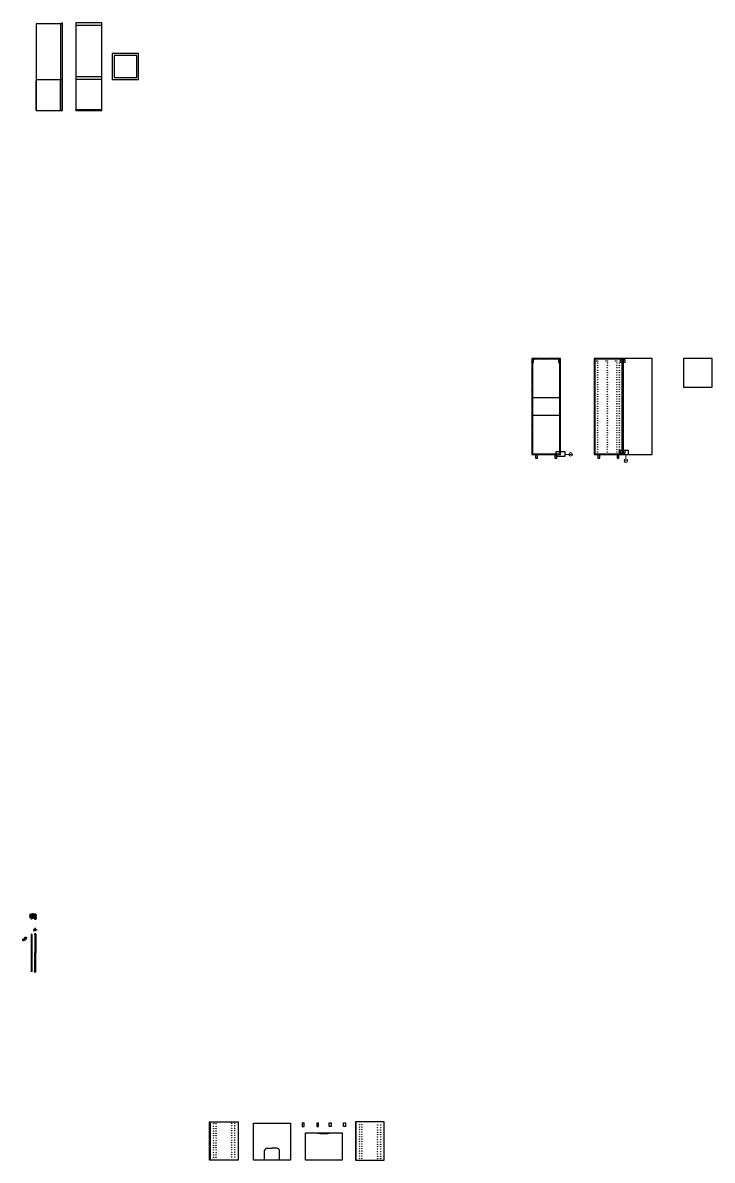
# Model space of a CAD drawing. Header units: millimetres. Extents: x -566 to 5878, y -1053 to 3177.
# Drawn here: x 1109 to 2546, y 808 to 3177 of the extents above; entities that cross this region are included whole.
import ezdxf
from ezdxf.enums import TextEntityAlignment as Align

# ---------------------------------------------------------------- set-up
doc = ezdxf.new("R2010")
doc.units = ezdxf.units.MM
doc.header["$MEASUREMENT"] = 0
doc.linetypes.add('DASHED2', pattern=[0.375, 0.25, -0.125])
doc.layers.add('A-ANNO-SYMB', color=3, linetype='Continuous', lineweight=18)
doc.layers.add('ABACO', color=5, linetype='Continuous')
doc.styles.get("Standard").update_dxf_attribs({"font": 'Arial.ttf'})

# ---------------------------------------------------------------- blocks, each defined once
blk = doc.blocks.new('buchi vite')
for p, q in [((3441.8, 4619.8), (3442.4, 4619.8)), ((3441.8, 4619.3), (3442.4, 4619.3))]:
    blk.add_line(p, q)
for points in [[(3441.8, 4619.3), (3441.7, 4619.3), (3441.7, 4619.8), (3441.8, 4619.8)], [(3442.4, 4619.8), (3442.5, 4619.8), (3442.5, 4619.3), (3442.4, 4619.3)]]:
    blk.add_open_spline(points, degree=3)
blk = doc.blocks.new('buchi viti2')
for points in [[(3434.7, 4603.5), (3434.7, 4604.4)], [(3435.4, 4604.4), (3435.4, 4603.5)]]:
    blk.add_lwpolyline(points)
for points in [[(3434.7, 4604.4), (3434.7, 4604.7), (3435.4, 4604.7), (3435.4, 4604.4)], [(3434.7, 4603.5), (3434.7, 4603.3), (3435.4, 4603.3), (3435.4, 4603.5)]]:
    blk.add_open_spline(points, degree=3)

msp = doc.modelspace()

# ---------------------------------------------------------------- hatches: boundary and pattern name
h = msp.add_hatch()
h.set_pattern_fill('ANSI31', color=256, scale=10)
h.paths.add_polyline_path([(2229.7, 2478.1), (2169.7, 2478.1), (2169.7, 2278.1), (2229.7, 2278.1)])
edge = h.paths.add_edge_path(flags=16)
edge.add_line((2228.2, 2476.6), (2171.2, 2476.6))
edge.add_line((2228.2, 2278.1), (2228.2, 2476.6))
edge.add_line((2171.2, 2279.6), (2228.2, 2279.6))
edge.add_line((2171.2, 2279.6), (2171.2, 2359.6))
edge.add_line((2171.2, 2476.6), (2171.2, 2279.6))

# ---------------------------------------------------------------- linework, layer by layer
for p, q in [((1191.9, 3175.2), (1136.7, 3175.2)), ((1187.9, 3175.2), (1187.9, 3055.4)), ((1191.9, 3175.2), (1191.9, 3177.2)), ((1273.9, 3171.6), (1219.9, 3171.6)), ((1136.7, 3058.9), (1191.9, 3058.9)), ((1187.9, 2994.5), (1187.9, 3058.9)), ((1273.9, 3064.9), (1219.9, 3064.9)), ((1273.9, 3059.1), (1219.9, 3059.1)), ((1273.9, 3059.1), (1273.9, 3064.9)), ((1273.9, 3059.6), (1273.9, 3060.7)), ((1273.9, 2994.7), (1273.9, 3059.1)), ((1136.7, 2994.5), (1136.7, 3055.4)), ((1187.9, 3055.4), (1187.9, 2994.5)), ((1219.9, 2994.5), (1219.9, 2996.3)), ((1219.9, 2996.3), (1273.9, 2996.3)), ((1273.9, 2994.7), (1273.9, 3001.1)), ((1135.9, 1279.7), (1133.7, 1279.7)), ((1133.7, 1279.7), (1133.7, 1277.9)), ((1135.9, 1279.7), (1135.9, 1239.7)), ((1108.9, 1268.7), (1108.9, 1268.8)), ((1112, 1268.8), (1108.9, 1268.8)), ((1108.9, 1268.8), (1108.9, 1268.7)), ((1108.9, 1268.7), (1110.5, 1268.7)), ((1108.9, 1265.8), (1108.9, 1268.6)), ((1110.5, 1265.6), (1109.1, 1265.6)), ((1112, 1268.7), (1110.5, 1268.7)), ((1110.5, 1265.6), (1111.8, 1265.6)), ((1112, 1268.7), (1112, 1268.8)), ((1112, 1268.7), (1112, 1268.8)), ((1112, 1265.8), (1112, 1268.6)), ((1113.2, 1272.9), (1113.3, 1272.9)), ((1113.2, 1270.2), (1113.2, 1272.9)), ((1113.2, 1272.9), (1113.3, 1272.9)), ((1113.2, 1270.2), (1113.3, 1270.2)), ((1113.3, 1270.2), (1113.2, 1270.2)), ((1113.2, 1268.6), (1113.2, 1265.6)), ((1113.2, 1268.6), (1113.3, 1268.6)), ((1113.2, 1265.8), (1113.3, 1265.8)), ((1113.2, 1265.6), (1113.3, 1265.6)), ((1113.3, 1272.9), (1113.3, 1270.2)), ((1113.3, 1268.6), (1113.3, 1265.6)), ((1113.5, 1272.9), (1116.5, 1272.9)), ((1113.5, 1270.2), (1116.5, 1270.2)), ((1113.5, 1268.8), (1116.5, 1268.8)), ((1113.5, 1268.7), (1113.5, 1268.8)), ((1116.5, 1268.7), (1113.5, 1268.7)), ((1116.5, 1272.9), (1116.5, 1271.6)), ((1116.5, 1270.2), (1116.5, 1271.6)), ((1116.5, 1268.8), (1116.5, 1268.7)), ((1128.8, 1201.5), (1128.8, 1277.9)), ((1134.1, 1277.2), (1133.7, 1277.9)), ((1134.6, 1279), (1135.1, 1279)), ((1134.6, 1278.5), (1135.1, 1278.5)), ((1134.1, 1250.2), (1134.6, 1250.2)), ((1134.1, 1250.2), (1134.1, 1239.7)), ((1134.1, 1229.2), (1134.1, 1239.7)), ((1135.9, 1199.7), (1135.9, 1239.7)), ((1134.1, 1229.2), (1134.6, 1229.2)), ((1134.1, 1202.2), (1133.7, 1201.5)), ((1133.7, 1199.7), (1133.7, 1201.5)), ((1135.9, 1199.7), (1133.7, 1199.7))]:
    msp.add_line(p, q)
at = {"linetype": 'Continuous'}
for p, q in [((2229.7, 2478.1), (2169.7, 2478.1)), ((2169.7, 2478.1), (2169.7, 2278.1)), ((2171.2, 2476.6), (2171.2, 2478.1)), ((2171.2, 2476.6), (2171.2, 2396.6)), ((2228.2, 2476.6), (2171.2, 2476.6)), ((2171.2, 2476.6), (2171.2, 2279.6)), ((2228.2, 2476.6), (2228.2, 2478.1)), ((2228.2, 2278.1), (2228.2, 2476.6)), ((2229.7, 2278.1), (2229.7, 2478.1)), ((2359.5, 2478.1), (2299.5, 2478.1)), ((2300, 2478.1), (2300, 2396.6)), ((2301, 2476.6), (2301, 2478.1)), ((2301, 2476.6), (2301, 2396.6)), ((2358, 2476.6), (2358, 2478.1)), ((2358, 2476.6), (2358, 2475.1)), ((2359.5, 2278.1), (2359.5, 2478.1)), ((2171.2, 2396.6), (2228.2, 2396.6)), ((2300, 2396.6), (2301, 2396.6)), ((2300, 2396.6), (2300, 2359.6)), ((2301, 2396.6), (2301, 2359.6)), ((2171.2, 2279.6), (2171.2, 2359.6)), ((2171.2, 2359.6), (2228.2, 2359.6)), ((2300, 2359.6), (2301, 2359.6)), ((2300, 2359.6), (2300, 2278.1)), ((2301, 2279.6), (2301, 2359.6)), ((2169.7, 2278.1), (2229.7, 2278.1)), ((2169.7, 2278.1), (2179.7, 2278.1)), ((2171.2, 2279.6), (2228.2, 2279.6)), ((2171.2, 2279.6), (2171.2, 2278.1)), ((2299.5, 2278.1), (2359.5, 2278.1)), ((2299.5, 2278.1), (2309.5, 2278.1)), ((2301, 2279.6), (2358, 2279.6)), ((2301, 2279.6), (2301, 2278.1)), ((2358, 2281), (2358, 2279.6))]:
    msp.add_line(p, q, dxfattribs=at)
at = {"lineweight": 100}
for p, q in [((1125.8, 1318.9), (1126.2, 1318.9)), ((1125.8, 1318.7), (1126.2, 1318.7)), ((1126.8, 1316.7), (1125.8, 1316.7)), ((1125.8, 1316.4), (1126.6, 1316.4)), ((1126.3, 1314.1), (1126.1, 1314.3)), ((1126.1, 1314.3), (1126.6, 1314.3)), ((1126.2, 1319.3), (1126.2, 1318.9)), ((1126.2, 1318.7), (1126.2, 1318.3)), ((1126.2, 1315), (1126.3, 1315)), ((1126.2, 1315), (1126.3, 1315)), ((1126.3, 1317), (1126.3, 1316.7)), ((1126.3, 1315.2), (1126.3, 1315)), ((1126.3, 1315), (1126.3, 1314.8)), ((1126.3, 1314.1), (1126.4, 1314.1)), ((1126.4, 1314), (1126.3, 1314)), ((1126.4, 1314), (1126.3, 1314)), ((1126.4, 1313.9), (1126.3, 1313.8)), ((1126.4, 1313.8), (1126.3, 1313.8)), ((1126.4, 1313.7), (1126.3, 1313.7)), ((1126.4, 1313.7), (1126.3, 1313.6)), ((1126.4, 1313.5), (1126.3, 1313.5)), ((1126.4, 1313.5), (1126.3, 1313.5)), ((1126.4, 1313.4), (1126.3, 1313.3)), ((1126.4, 1313.4), (1126.3, 1313.3)), ((1126.4, 1313.2), (1126.3, 1313.2)), ((1126.4, 1313.2), (1126.3, 1313.2)), ((1126.4, 1313.1), (1126.3, 1313)), ((1126.4, 1313), (1126.3, 1313)), ((1126.4, 1312.9), (1126.3, 1312.9)), ((1126.4, 1312.9), (1126.3, 1312.9)), ((1126.4, 1312.7), (1126.3, 1312.7)), ((1126.4, 1312.7), (1126.3, 1312.7)), ((1126.4, 1312.6), (1126.3, 1312.6)), ((1126.4, 1312.6), (1126.3, 1312.5)), ((1126.4, 1312.4), (1126.3, 1312.4)), ((1126.4, 1312.4), (1126.3, 1312.4)), ((1126.3, 1312.3), (1126.3, 1312.2)), ((1126.4, 1312.3), (1126.3, 1312.2)), ((1126.3, 1312.2), (1126.4, 1312.1)), ((1126.4, 1312.2), (1126.3, 1312.2)), ((1126.4, 1319.3), (1126.4, 1318.9)), ((1126.4, 1318.9), (1126.8, 1318.9)), ((1126.4, 1318.7), (1126.8, 1318.7)), ((1126.4, 1318.7), (1126.4, 1318.3)), ((1126.4, 1316.7), (1126.4, 1317)), ((1126.4, 1315.2), (1126.4, 1315)), ((1126.4, 1315), (1126.5, 1315)), ((1126.4, 1315), (1126.5, 1315)), ((1126.4, 1315), (1126.4, 1314.8)), ((1126.6, 1314.3), (1126.4, 1314.1)), ((1126.4, 1312.3), (1126.4, 1312.3)), ((1126.4, 1312.2), (1126.4, 1312.1)), ((1130.3, 1318.6), (1131, 1318.6)), ((1130.3, 1318.6), (1130.3, 1316.5)), ((1130.3, 1316.5), (1131, 1316.5)), ((1130.3, 1313.9), (1130.3, 1313.8)), ((1130.9, 1318.7), (1130.4, 1318.7)), ((1130.4, 1318.7), (1130.4, 1318.7)), ((1130.4, 1318.6), (1130.4, 1316.5)), ((1130.9, 1316.4), (1130.4, 1316.4)), ((1130.4, 1314.8), (1130.6, 1314.8)), ((1130.4, 1314.8), (1130.6, 1314.8)), ((1130.4, 1313.7), (1130.8, 1313.7)), ((1130.5, 1316.5), (1130.5, 1318.6)), ((1130.6, 1313.7), (1130.5, 1313.7)), ((1130.6, 1313.7), (1130.5, 1313.7)), ((1130.7, 1313.7), (1130.5, 1313.7)), ((1130.7, 1313.6), (1130.5, 1313.5)), ((1130.7, 1313.5), (1130.5, 1313.5)), ((1130.7, 1313.4), (1130.5, 1313.4)), ((1130.7, 1313.4), (1130.5, 1313.4)), ((1130.7, 1313.2), (1130.5, 1313.2)), ((1130.7, 1313.2), (1130.5, 1313.2)), ((1130.7, 1313.1), (1130.5, 1313.1)), ((1130.7, 1313.1), (1130.5, 1313)), ((1130.7, 1312.9), (1130.5, 1312.9)), ((1130.7, 1312.9), (1130.5, 1312.9)), ((1130.7, 1312.8), (1130.5, 1312.7)), ((1130.7, 1312.8), (1130.5, 1312.7)), ((1130.7, 1312.6), (1130.5, 1312.6)), ((1130.7, 1312.6), (1130.5, 1312.6)), ((1130.7, 1312.5), (1130.5, 1312.4)), ((1130.7, 1312.4), (1130.5, 1312.4)), ((1130.7, 1312.3), (1130.5, 1312.3)), ((1130.7, 1312.3), (1130.5, 1312.2)), ((1130.5, 1312.2), (1130.5, 1312.1)), ((1130.6, 1312.1), (1130.5, 1312.1)), ((1130.6, 1312.1), (1130.5, 1312.1)), ((1130.6, 1318.6), (1130.6, 1316.5)), ((1130.6, 1315), (1130.6, 1314.8)), ((1130.6, 1315), (1130.6, 1314.8)), ((1130.6, 1314.8), (1130.8, 1314.8)), ((1130.6, 1314.8), (1130.8, 1314.8)), ((1130.6, 1314.8), (1130.6, 1314.6)), ((1130.6, 1314.8), (1130.6, 1314.6)), ((1130.6, 1312.2), (1130.6, 1312.1)), ((1130.6, 1312.1), (1130.6, 1312)), ((1130.6, 1312.1), (1130.6, 1312)), ((1130.7, 1316.5), (1130.7, 1318.6)), ((1130.8, 1318.6), (1130.8, 1316.5)), ((1130.8, 1313.9), (1130.8, 1313.8)), ((1130.9, 1316.5), (1130.9, 1318.6)), ((1131, 1318.6), (1131, 1316.5)), ((1134.3, 1318.1), (1134.3, 1318.2)), ((1134.3, 1318.2), (1135, 1318.2)), ((1134.3, 1318.1), (1135, 1318.1)), ((1134.4, 1317.8), (1134.9, 1317.8)), ((1134.7, 1317.8), (1134.4, 1317.7)), ((1134.8, 1317.8), (1134.4, 1317.7)), ((1134.9, 1317.7), (1134.4, 1317.6)), ((1134.9, 1317.6), (1134.4, 1317.5)), ((1134.9, 1317.5), (1134.4, 1317.4)), ((1134.9, 1317.5), (1134.4, 1317.4)), ((1134.9, 1317.4), (1134.4, 1317.3)), ((1134.9, 1317.3), (1134.4, 1317.2)), ((1134.9, 1317.2), (1134.4, 1317.1)), ((1134.9, 1317.2), (1134.4, 1317.1)), ((1134.9, 1317.1), (1134.4, 1317)), ((1134.9, 1317), (1134.4, 1316.9)), ((1134.4, 1314.8), (1134.7, 1314.8)), ((1134.4, 1314.8), (1134.7, 1314.8)), ((1134.4, 1314.1), (1135.1, 1314.1)), ((1134.4, 1313.9), (1134.4, 1314.1)), ((1134.7, 1313.9), (1134.4, 1313.9)), ((1134.5, 1319.1), (1134.6, 1319.1)), ((1134.5, 1319), (1134.6, 1319)), ((1134.5, 1317.8), (1134.5, 1316.9)), ((1134.5, 1317.7), (1134.5, 1317.6)), ((1134.5, 1317.6), (1134.5, 1317.4)), ((1134.5, 1317.4), (1134.5, 1317.3)), ((1134.5, 1317.3), (1134.5, 1317.1)), ((1134.5, 1317.1), (1134.5, 1317)), ((1134.5, 1316.9), (1134.8, 1316.9)), ((1134.5, 1313.8), (1134.5, 1313.9)), ((1134.5, 1312.5), (1134.5, 1313.6)), ((1134.5, 1312.3), (1134.5, 1312)), ((1134.9, 1312.1), (1134.5, 1312)), ((1134.9, 1312.1), (1134.5, 1312)), ((1134.5, 1312), (1134.5, 1311.9)), ((1134.9, 1312), (1134.5, 1311.9)), ((1134.5, 1311.9), (1134.5, 1311.7)), ((1134.9, 1311.9), (1134.5, 1311.9)), ((1134.9, 1311.8), (1134.5, 1311.7)), ((1134.9, 1311.8), (1134.5, 1311.7)), ((1134.5, 1311.7), (1134.5, 1311.6)), ((1134.9, 1311.7), (1134.5, 1311.6)), ((1134.5, 1311.6), (1134.5, 1311.4)), ((1134.9, 1311.6), (1134.5, 1311.6)), ((1134.9, 1311.5), (1134.5, 1311.4)), ((1134.9, 1311.5), (1134.5, 1311.4)), ((1134.5, 1311.4), (1134.5, 1311.3)), ((1134.9, 1311.4), (1134.5, 1311.3)), ((1134.5, 1311.3), (1134.5, 1311.2)), ((1134.9, 1311.3), (1134.5, 1311.3)), ((1134.6, 1319.2), (1134.6, 1319.1)), ((1134.6, 1319), (1134.6, 1318.9)), ((1134.6, 1313.6), (1134.6, 1312.5)), ((1134.6, 1313.6), (1134.6, 1312.5)), ((1134.7, 1311.1), (1134.6, 1311.1)), ((1134.7, 1319.2), (1134.7, 1319.1)), ((1134.7, 1319.1), (1134.8, 1319.1)), ((1134.7, 1319), (1134.8, 1319)), ((1134.7, 1319), (1134.7, 1318.9)), ((1134.7, 1315.2), (1134.7, 1314.8)), ((1134.7, 1315.2), (1134.7, 1314.8)), ((1134.7, 1314.8), (1135.1, 1314.8)), ((1134.7, 1314.8), (1135.1, 1314.8)), ((1134.7, 1314.8), (1134.7, 1314.5)), ((1134.7, 1314.8), (1134.7, 1314.5)), ((1134.7, 1313.9), (1135.1, 1313.9)), ((1134.8, 1311.1), (1134.7, 1311.1)), ((1134.8, 1317.8), (1134.8, 1316.9)), ((1134.8, 1313.6), (1134.8, 1312.5)), ((1134.9, 1313.8), (1134.9, 1313.9)), ((1134.9, 1313.6), (1134.9, 1312.5)), ((1134.9, 1312.3), (1134.9, 1312.1)), ((1134.9, 1312.1), (1134.9, 1312)), ((1134.9, 1311.9), (1134.9, 1311.8)), ((1134.9, 1311.8), (1134.9, 1311.7)), ((1134.9, 1311.6), (1134.9, 1311.5)), ((1134.9, 1311.5), (1134.9, 1311.4)), ((1134.9, 1311.3), (1134.9, 1311.2)), ((1135, 1318.2), (1135, 1318.1)), ((1135, 1312.5), (1135, 1313.6)), ((1135.1, 1313.9), (1135.1, 1314.1))]:
    msp.add_line(p, q, dxfattribs=at)
for points in [[(1136.7, 3175.2), (1136.7, 3175.2), (1136.7, 2994.5), (1191.9, 2994.5), (1191.9, 3177.2), (1187, 3175.2)], [(1135.9, 1286.8), (1133.7, 1286.8)], [(1133.7, 1286.8), (1133.7, 1286.6), (1135.9, 1286.6), (1135.9, 1286.8)], [(1128.8, 1277.9), (1126.8, 1277.9), (1126.8, 1201.5)], [(1135.9, 1277.2), (1134.1, 1277.2), (1134.1, 1252.2)], [(1134.6, 1250.2), (1134.6, 1252.2), (1134.1, 1252.2)], [(1134.6, 1229.2), (1134.6, 1227.2), (1134.1, 1227.2)], [(1135.9, 1202.2), (1134.1, 1202.2), (1134.1, 1227.2)], [(1128.8, 1201.5), (1126.8, 1201.5)]]:
    msp.add_lwpolyline(points)
for points in [[(1219.9, 3177.2), (1219.9, 2994.5), (1273.9, 2994.5), (1273.9, 3177.2)], [(1295.3, 3058.9), (1350.5, 3058.9), (1350.5, 3112.9), (1295.3, 3112.9)], [(1299.3, 3062.9), (1346.5, 3062.9), (1346.5, 3108.9), (1299.3, 3108.9)]]:
    msp.add_lwpolyline(points, close=True)
at = {"linetype": 'Continuous'}
for points in [[(2171.2, 2474.8), (2171.2, 2469.8), (2173.7, 2469.8), (2173.7, 2474.8)], [(2225.7, 2474.8), (2225.7, 2469.8), (2228.2, 2469.8), (2228.2, 2474.8)], [(2354.2, 2470.1), (2364.2, 2470.1), (2364.2, 2475.1), (2354.2, 2475.1)], [(2420.5, 2278.1), (2420.5, 2478.1), (2360.5, 2478.1), (2360.5, 2278.1)], [(2485.9, 2418.1), (2545.9, 2418.1), (2545.9, 2478.1), (2485.9, 2478.1)], [(2177.7, 2278.1), (2177.7, 2270.1), (2181.7, 2270.1), (2181.7, 2278.1)], [(2217.7, 2278.1), (2217.7, 2270.1), (2221.7, 2270.1), (2221.7, 2278.1)], [(2307.5, 2278.1), (2307.5, 2270.1), (2311.5, 2270.1), (2311.5, 2278.1)], [(2347.5, 2278.1), (2347.5, 2270.1), (2351.5, 2270.1), (2351.5, 2278.1)], [(2354.2, 2281), (2364.2, 2281), (2364.2, 2286), (2354.2, 2286)]]:
    msp.add_lwpolyline(points, close=True, dxfattribs=at)
for points in [[(2358, 2278.1), (2358, 2476.6), (2301, 2476.6), (2301, 2396.6)], [(2301, 2359.6), (2301, 2279.6)], [(2177.7, 2270.1), (2181.7, 2270.1)], [(2217.7, 2270.1), (2221.7, 2270.1)], [(2307.5, 2270.1), (2311.5, 2270.1)], [(2347.5, 2270.1), (2351.5, 2270.1)]]:
    msp.add_lwpolyline(points, dxfattribs=at)
at = {"linetype": 'DASHED2', "ltscale": 5}
for points in [[(2220.7, 2284.1), (2238.5, 2284.1), (2238.5, 2274.1), (2220.7, 2274.1)], [(2352.7, 2287.1), (2370.5, 2287.1), (2370.5, 2277.1), (2352.7, 2277.1)]]:
    msp.add_lwpolyline(points, close=True, dxfattribs=at)
at = {"lineweight": 100}
for points in [[(1125.8, 1317.1), (1126.8, 1317.1), (1126.8, 1316.3), (1125.8, 1316.3), (1125.8, 1317.1)], [(1125.8, 1317.1), (1125.8, 1317), (1126.8, 1317)], [(1125.8, 1316.7), (1125.9, 1316.7), (1125.9, 1317)], [(1126.6, 1316.7), (1125.8, 1316.7)], [(1126.3, 1315), (1126.2, 1315), (1126.2, 1315)], [(1126.4, 1315), (1126.4, 1315.2), (1126.3, 1315.2)], [(1126.4, 1315), (1126.4, 1314.8), (1126.3, 1314.8)], [(1126.3, 1313.7), (1126.3, 1314.1)], [(1126.3, 1313.7), (1126.3, 1313.8)], [(1126.3, 1313.5), (1126.3, 1313.6)], [(1126.3, 1313.4), (1126.3, 1313.5)], [(1126.3, 1313.2), (1126.3, 1313.3)], [(1126.3, 1313), (1126.3, 1313.2)], [(1126.3, 1312.9), (1126.3, 1313)], [(1126.3, 1312.7), (1126.3, 1312.9)], [(1126.3, 1312.6), (1126.3, 1312.7)], [(1126.3, 1312.4), (1126.3, 1312.5)], [(1126.3, 1312.4), (1126.3, 1312.5)], [(1126.3, 1312.3), (1126.3, 1312.4)], [(1126.4, 1315), (1126.5, 1315), (1126.5, 1315)], [(1126.4, 1313.7), (1126.4, 1314.1)], [(1126.4, 1313.5), (1126.4, 1313.7)], [(1126.4, 1313.4), (1126.4, 1313.5)], [(1126.4, 1313.2), (1126.4, 1313.4)], [(1126.4, 1313.1), (1126.4, 1313.2)], [(1126.4, 1312.9), (1126.4, 1313)], [(1126.4, 1312.7), (1126.4, 1312.9)], [(1126.4, 1312.6), (1126.4, 1312.7)], [(1126.4, 1312.4), (1126.4, 1312.6)], [(1126.4, 1312.3), (1126.4, 1312.4)], [(1126.8, 1316.7), (1126.7, 1316.7), (1126.7, 1317)], [(1126.7, 1316.5), (1126.7, 1316.6)], [(1130.6, 1314.8), (1130.4, 1314.8), (1130.4, 1314.8)], [(1130.5, 1313.5), (1130.5, 1313.7)], [(1130.5, 1313.7), (1130.5, 1313.7)], [(1130.5, 1313.4), (1130.5, 1313.5)], [(1130.5, 1313.2), (1130.5, 1313.4)], [(1130.5, 1313.1), (1130.5, 1313.2)], [(1130.5, 1312.9), (1130.5, 1313)], [(1130.5, 1312.7), (1130.5, 1312.9)], [(1130.5, 1312.6), (1130.5, 1312.7)], [(1130.5, 1312.4), (1130.5, 1312.6)], [(1130.5, 1312.3), (1130.5, 1312.4)], [(1130.5, 1312.2), (1130.5, 1312.3)], [(1130.6, 1314.8), (1130.6, 1315), (1130.6, 1315)], [(1130.6, 1314.8), (1130.8, 1314.8), (1130.8, 1314.8)], [(1130.6, 1314.8), (1130.6, 1314.6), (1130.6, 1314.6)], [(1130.6, 1313.6), (1130.6, 1313.7)], [(1130.6, 1313.4), (1130.6, 1313.5)], [(1130.6, 1313.2), (1130.6, 1313.4)], [(1130.6, 1313.1), (1130.6, 1313.2)], [(1130.6, 1312.9), (1130.6, 1313.1)], [(1130.6, 1312.8), (1130.6, 1312.9)], [(1130.6, 1312.6), (1130.6, 1312.7)], [(1130.6, 1312.5), (1130.6, 1312.6)], [(1130.6, 1312.3), (1130.6, 1312.4)], [(1130.6, 1312.2), (1130.6, 1312.3)], [(1134.7, 1313.8), (1134.4, 1313.8)], [(1134.4, 1312.3), (1134.7, 1312.3)], [(1134.6, 1319.1), (1134.5, 1319.1), (1134.5, 1319)], [(1134.5, 1311.3), (1134.5, 1311.3), (1134.5, 1311.2)], [(1134.7, 1319.1), (1134.7, 1319.2), (1134.6, 1319.2)], [(1134.7, 1319), (1134.7, 1318.9), (1134.6, 1318.9)], [(1134.6, 1313.4), (1134.6, 1313.4)], [(1134.7, 1319.1), (1134.8, 1319.1), (1134.8, 1319)], [(1134.7, 1313.8), (1135, 1313.8)], [(1135, 1312.3), (1134.7, 1312.3)], [(1134.9, 1313.4), (1134.9, 1313.4)], [(1134.1, 1286.8), (1134.1, 1288.8)], [(1135.9, 1288.8), (1134.1, 1288.8)], [(1134.1, 1287.8), (1134.1, 1288.8)], [(1135.9, 1286.8), (1135.9, 1288.8)]]:
    msp.add_lwpolyline(points, dxfattribs=at)
for points in [[(1110, 1268.6), (1109.4, 1268.6, 0.414214), (1109.3, 1268.5), (1109.3, 1267.8, 0.668179), (1109.4, 1267.8), (1110.1, 1268.4, 0.668179)], [(1110.9, 1268.6), (1111.6, 1268.6, -0.414214), (1111.7, 1268.5), (1111.7, 1267.8, -0.668179), (1111.5, 1267.8), (1110.9, 1268.4, -0.668179)]]:
    msp.add_lwpolyline(points, format="xyb", close=True)
for centre, radius in [((2304.1, 2472.5), 0.35), ((2307.1, 2472.5), 0.35), ((2307.1, 2468.5), 0.35), ((2324.1, 2472.5), 0.4), ((2327.1, 2472.5), 0.35), ((2327.1, 2468.5), 0.35), ((2344.1, 2472.5), 0.4), ((2347.1, 2472.5), 0.35), ((2347.1, 2468.5), 0.35), ((2352.1, 2468.5), 0.35), ((2307.1, 2463.5), 0.35), ((2307.1, 2458.5), 0.35), ((2307.1, 2453.5), 0.35), ((2307.1, 2448.5), 0.35), ((2307.1, 2443.5), 0.35), ((2327.1, 2463.5), 0.35), ((2327.1, 2458.5), 0.35), ((2327.1, 2453.5), 0.35), ((2327.1, 2448.5), 0.35), ((2327.1, 2443.5), 0.35), ((2347.1, 2463.5), 0.35), ((2347.1, 2458.5), 0.35), ((2347.1, 2453.5), 0.35), ((2347.1, 2448.5), 0.35), ((2347.1, 2443.5), 0.35), ((2352.1, 2463.5), 0.35), ((2352.1, 2458.5), 0.35), ((2352.1, 2453.5), 0.35), ((2352.1, 2448.5), 0.35), ((2352.1, 2443.5), 0.35), ((2307.1, 2438.5), 0.35), ((2307.1, 2433.5), 0.35), ((2307.1, 2428.5), 0.35), ((2307.1, 2423.5), 0.35), ((2307.1, 2418.5), 0.35), ((2327.1, 2438.5), 0.35), ((2327.1, 2433.5), 0.35), ((2327.1, 2428.5), 0.35), ((2327.1, 2423.5), 0.35), ((2327.1, 2418.5), 0.35), ((2347.1, 2438.5), 0.35), ((2347.1, 2433.5), 0.35), ((2347.1, 2428.5), 0.35), ((2347.1, 2423.5), 0.35), ((2347.1, 2418.5), 0.35), ((2352.1, 2438.5), 0.35), ((2352.1, 2433.5), 0.35), ((2352.1, 2428.5), 0.35), ((2352.1, 2423.5), 0.35), ((2352.1, 2418.5), 0.35), ((2307.1, 2413.5), 0.35), ((2307.1, 2408.5), 0.35), ((2307.1, 2403.5), 0.35), ((2307.1, 2398.5), 0.35), ((2307.1, 2393.5), 0.35), ((2327.1, 2413.5), 0.35), ((2327.1, 2408.5), 0.35), ((2327.1, 2403.5), 0.35), ((2327.1, 2398.5), 0.35), ((2327.1, 2393.5), 0.35), ((2347.1, 2413.5), 0.35), ((2347.1, 2408.5), 0.35), ((2347.1, 2403.5), 0.35), ((2347.1, 2398.5), 0.35), ((2347.1, 2393.5), 0.35), ((2352.1, 2413.5), 0.35), ((2352.1, 2408.5), 0.35), ((2352.1, 2403.5), 0.35), ((2352.1, 2398.5), 0.35), ((2352.1, 2393.5), 0.35), ((2307.1, 2388.5), 0.35), ((2307.1, 2383.5), 0.35), ((2307.1, 2378.5), 0.35), ((2307.1, 2373.5), 0.35), ((2327.1, 2388.5), 0.35), ((2327.1, 2383.5), 0.35), ((2327.1, 2378.5), 0.35), ((2327.1, 2373.5), 0.35), ((2347.1, 2388.5), 0.35), ((2347.1, 2383.5), 0.35), ((2347.1, 2378.5), 0.35), ((2347.1, 2373.5), 0.35), ((2352.1, 2388.5), 0.35), ((2352.1, 2383.5), 0.35), ((2352.1, 2378.5), 0.35), ((2352.1, 2373.5), 0.35), ((2307.1, 2368.5), 0.35), ((2307.1, 2363.5), 0.35), ((2307.1, 2358.5), 0.35), ((2307.1, 2353.5), 0.35), ((2307.1, 2348.5), 0.35), ((2327.1, 2368.5), 0.35), ((2327.1, 2363.5), 0.35), ((2327.1, 2358.5), 0.35), ((2327.1, 2353.5), 0.35), ((2327.1, 2348.5), 0.35), ((2347.1, 2368.5), 0.35), ((2347.1, 2363.5), 0.35), ((2347.1, 2358.5), 0.35), ((2347.1, 2353.5), 0.35), ((2347.1, 2348.5), 0.35), ((2352.1, 2368.5), 0.35), ((2352.1, 2363.5), 0.35), ((2352.1, 2358.5), 0.35), ((2352.1, 2353.5), 0.35), ((2352.1, 2348.5), 0.35), ((2307.1, 2343.5), 0.35), ((2307.1, 2338.5), 0.35), ((2307.1, 2333.5), 0.35), ((2307.1, 2328.5), 0.35), ((2307.1, 2323.5), 0.35), ((2327.1, 2343.5), 0.35), ((2327.1, 2338.5), 0.35), ((2327.1, 2333.5), 0.35), ((2327.1, 2328.5), 0.35), ((2327.1, 2323.5), 0.35), ((2347.1, 2343.5), 0.35), ((2347.1, 2338.5), 0.35), ((2347.1, 2333.5), 0.35), ((2347.1, 2328.5), 0.35), ((2347.1, 2323.5), 0.35), ((2352.1, 2343.5), 0.35), ((2352.1, 2338.5), 0.35), ((2352.1, 2333.5), 0.35), ((2352.1, 2328.5), 0.35), ((2352.1, 2323.5), 0.35), ((2307.1, 2318.4), 0.35), ((2307.1, 2313.4), 0.35), ((2307.1, 2308.4), 0.35), ((2307.1, 2303.4), 0.35), ((2307.1, 2298.4), 0.35), ((2327.1, 2318.4), 0.35), ((2327.1, 2313.4), 0.35), ((2327.1, 2308.4), 0.35), ((2327.1, 2303.4), 0.35), ((2327.1, 2298.4), 0.35), ((2347.1, 2318.4), 0.35), ((2347.1, 2313.4), 0.35), ((2347.1, 2308.4), 0.35), ((2347.1, 2303.4), 0.35), ((2347.1, 2298.4), 0.35), ((2352.1, 2318.4), 0.35), ((2352.1, 2313.4), 0.35), ((2352.1, 2308.4), 0.35), ((2352.1, 2303.4), 0.35), ((2352.1, 2298.4), 0.35), ((2307.1, 2293.4), 0.35), ((2307.1, 2288.4), 0.35), ((2307.1, 2283.4), 0.35), ((2327.1, 2293.4), 0.35), ((2327.1, 2288.4), 0.35), ((2327.1, 2283.4), 0.35), ((2347.1, 2293.4), 0.35), ((2347.1, 2288.4), 0.35), ((2347.1, 2283.4), 0.35), ((2352.1, 2293.4), 0.35), ((2352.1, 2288.4), 0.35), ((2352.1, 2283.4), 0.35), ((1109.4, 1267.2), 0.25), ((1109.4, 1266.1), 0.25), ((1110.5, 1267.2), 0.25), ((1111.6, 1267.2), 0.25), ((1111.6, 1266.1), 0.25), ((1127.8, 1240.7), 0.35), ((1127.8, 1238.7), 0.35)]:
    msp.add_circle(centre, radius)
for centre, radius in [((1126.3, 1318.8), 0.5), ((1126.4, 1315), 0.25), ((1130.7, 1319.6), 0.35), ((1130.6, 1314.8), 0.25), ((1130.7, 1319.6), 0.267), ((1134.7, 1319.1), 0.35), ((1134.7, 1314.8), 0.35)]:
    msp.add_circle(centre, radius, dxfattribs=at)
for centre, radius, start, end in [((1134.3, 1318.1), 0.02, 180, 198.2952), ((1134.5, 1316.9), 0.02, 180, 270), ((1134.8, 1316.9), 0.02, 270, 0), ((1135, 1318.1), 0.02, 341.7048, 0), ((1134.1, 1287.8), 0.35, 90, 270)]:
    msp.add_arc(centre, radius, start, end, dxfattribs=at)
for centre, radius, start, end in [((1109, 1268.8), 0.18, 236.3194, 343.9061), ((1109.1, 1265.8), 0.2, 180, 270), ((1110.5, 1266.4), 0.15, 90, 270), ((1110.5, 1265.8), 0.15, 90, 270), ((1110.5, 1266.4), 0.15, 270, 90), ((1110.5, 1265.8), 0.15, 270, 90), ((1111.9, 1268.8), 0.18, 196.0939, 303.6806), ((1111.8, 1265.8), 0.2, 270, 0), ((1113.4, 1273), 0.18, 253.9061, 326.3099), ((1113.4, 1270.1), 0.18, 33.6901, 106.0939), ((1114.9, 1271.6), 0.6, 0, 180), ((1114.9, 1271.6), 0.6, 180, 0)]:
    msp.add_arc(centre, radius, start, end)
for points in [[(1126.3, 1314), (1126.3, 1314), (1126.3, 1314), (1126.3, 1314)], [(1126.3, 1313.8), (1126.3, 1313.8), (1126.3, 1313.8), (1126.3, 1313.8)], [(1126.3, 1313.6), (1126.3, 1313.6), (1126.3, 1313.7), (1126.3, 1313.7)], [(1126.3, 1313.5), (1126.3, 1313.5), (1126.3, 1313.5), (1126.3, 1313.5)], [(1126.3, 1313.3), (1126.3, 1313.3), (1126.3, 1313.3), (1126.3, 1313.3)], [(1126.3, 1313.2), (1126.3, 1313.2), (1126.3, 1313.2), (1126.3, 1313.2)], [(1126.3, 1313), (1126.3, 1313), (1126.3, 1313), (1126.3, 1313)], [(1126.3, 1312.9), (1126.3, 1312.9), (1126.3, 1312.9), (1126.3, 1312.9)], [(1126.3, 1312.7), (1126.3, 1312.7), (1126.3, 1312.7), (1126.3, 1312.7)], [(1126.3, 1312.5), (1126.3, 1312.5), (1126.3, 1312.6), (1126.3, 1312.6)], [(1126.3, 1312.4), (1126.3, 1312.4), (1126.3, 1312.4), (1126.3, 1312.4)], [(1126.3, 1312.2), (1126.3, 1312.2), (1126.3, 1312.2), (1126.3, 1312.2)], [(1126.4, 1314), (1126.5, 1314), (1126.5, 1314), (1126.4, 1314)], [(1126.4, 1313.8), (1126.5, 1313.8), (1126.5, 1313.9), (1126.4, 1313.9)], [(1126.4, 1313.7), (1126.5, 1313.7), (1126.5, 1313.7), (1126.4, 1313.7)], [(1126.4, 1313.5), (1126.5, 1313.5), (1126.5, 1313.5), (1126.4, 1313.5)], [(1126.4, 1313.4), (1126.5, 1313.4), (1126.5, 1313.4), (1126.4, 1313.4)], [(1126.4, 1313.2), (1126.5, 1313.2), (1126.5, 1313.2), (1126.4, 1313.2)], [(1126.4, 1313), (1126.5, 1313), (1126.5, 1313.1), (1126.4, 1313.1)], [(1126.4, 1312.9), (1126.5, 1312.9), (1126.5, 1312.9), (1126.4, 1312.9)], [(1126.4, 1312.7), (1126.5, 1312.7), (1126.5, 1312.7), (1126.4, 1312.7)], [(1126.4, 1312.6), (1126.5, 1312.6), (1126.5, 1312.6), (1126.4, 1312.6)], [(1126.4, 1312.4), (1126.5, 1312.4), (1126.5, 1312.4), (1126.4, 1312.4)], [(1126.4, 1312.2), (1126.4, 1312.2), (1126.4, 1312.3), (1126.4, 1312.3)], [(1126.7, 1316.6), (1126.7, 1316.6), (1126.6, 1316.7), (1126.6, 1316.7)], [(1126.7, 1316.5), (1126.7, 1316.5), (1126.6, 1316.4), (1126.6, 1316.4)], [(1130.4, 1318.7), (1130.4, 1318.7), (1130.3, 1318.6), (1130.3, 1318.6)], [(1130.4, 1316.4), (1130.4, 1316.4), (1130.3, 1316.4), (1130.3, 1316.5)], [(1130.3, 1313.9), (1130.3, 1314), (1130.5, 1314), (1130.6, 1314)], [(1130.4, 1313.7), (1130.4, 1313.7), (1130.3, 1313.7), (1130.3, 1313.8)], [(1130.5, 1313.7), (1130.5, 1313.7), (1130.5, 1313.7), (1130.5, 1313.7)], [(1130.5, 1313.5), (1130.5, 1313.5), (1130.5, 1313.5), (1130.5, 1313.5)], [(1130.5, 1313.4), (1130.5, 1313.4), (1130.5, 1313.4), (1130.5, 1313.4)], [(1130.5, 1313.2), (1130.5, 1313.2), (1130.5, 1313.2), (1130.5, 1313.2)], [(1130.5, 1313), (1130.5, 1313), (1130.5, 1313.1), (1130.5, 1313.1)], [(1130.5, 1312.9), (1130.5, 1312.9), (1130.5, 1312.9), (1130.5, 1312.9)], [(1130.5, 1312.7), (1130.5, 1312.7), (1130.5, 1312.7), (1130.5, 1312.7)], [(1130.5, 1312.6), (1130.5, 1312.6), (1130.5, 1312.6), (1130.5, 1312.6)], [(1130.5, 1312.4), (1130.5, 1312.4), (1130.5, 1312.4), (1130.5, 1312.4)], [(1130.5, 1312.2), (1130.5, 1312.2), (1130.5, 1312.3), (1130.5, 1312.3)], [(1130.5, 1312.1), (1130.5, 1312.1), (1130.5, 1312.1), (1130.5, 1312.1)], [(1130.8, 1313.9), (1130.8, 1314), (1130.7, 1314), (1130.6, 1314)], [(1130.6, 1312.1), (1130.6, 1312.1), (1130.6, 1312.1), (1130.6, 1312.1)], [(1130.7, 1313.7), (1130.7, 1313.7), (1130.7, 1313.7), (1130.7, 1313.7)], [(1130.7, 1313.5), (1130.7, 1313.5), (1130.7, 1313.6), (1130.7, 1313.6)], [(1130.7, 1313.4), (1130.7, 1313.4), (1130.7, 1313.4), (1130.7, 1313.4)], [(1130.7, 1313.2), (1130.7, 1313.2), (1130.7, 1313.2), (1130.7, 1313.2)], [(1130.7, 1313.1), (1130.7, 1313.1), (1130.7, 1313.1), (1130.7, 1313.1)], [(1130.7, 1312.9), (1130.7, 1312.9), (1130.7, 1312.9), (1130.7, 1312.9)], [(1130.7, 1312.8), (1130.7, 1312.8), (1130.7, 1312.8), (1130.7, 1312.8)], [(1130.7, 1312.6), (1130.7, 1312.6), (1130.7, 1312.6), (1130.7, 1312.6)], [(1130.7, 1312.4), (1130.7, 1312.4), (1130.7, 1312.5), (1130.7, 1312.5)], [(1130.7, 1312.3), (1130.7, 1312.3), (1130.7, 1312.3), (1130.7, 1312.3)], [(1130.8, 1313.7), (1130.8, 1313.7), (1130.8, 1313.7), (1130.8, 1313.8)], [(1131, 1318.6), (1131, 1318.6), (1130.9, 1318.7), (1130.9, 1318.7)], [(1131, 1316.5), (1131, 1316.4), (1130.9, 1316.4), (1130.9, 1316.4)], [(1134.7, 1318.4), (1134.7, 1318.4), (1134.3, 1318.4), (1134.3, 1318.2)], [(1134.4, 1317.8), (1134.3, 1317.8), (1134.3, 1318), (1134.3, 1318.1)], [(1134.4, 1317.7), (1134.4, 1317.7), (1134.4, 1317.7), (1134.4, 1317.7)], [(1134.4, 1317.5), (1134.4, 1317.5), (1134.4, 1317.6), (1134.4, 1317.6)], [(1134.4, 1317.4), (1134.4, 1317.4), (1134.4, 1317.4), (1134.4, 1317.4)], [(1134.4, 1317.2), (1134.4, 1317.2), (1134.4, 1317.3), (1134.4, 1317.3)], [(1134.4, 1317.1), (1134.4, 1317.1), (1134.4, 1317.1), (1134.4, 1317.1)], [(1134.4, 1316.9), (1134.4, 1316.9), (1134.4, 1317), (1134.4, 1317)], [(1134.5, 1313.6), (1134.5, 1313.7), (1134.4, 1313.8), (1134.4, 1313.8)], [(1134.4, 1312.3), (1134.4, 1312.3), (1134.5, 1312.5), (1134.5, 1312.5)], [(1134.5, 1312), (1134.5, 1312), (1134.5, 1312), (1134.5, 1312)], [(1134.5, 1311.9), (1134.5, 1311.8), (1134.5, 1311.9), (1134.5, 1311.9)], [(1134.5, 1311.7), (1134.5, 1311.7), (1134.5, 1311.7), (1134.5, 1311.7)], [(1134.5, 1311.6), (1134.5, 1311.5), (1134.5, 1311.6), (1134.5, 1311.6)], [(1134.5, 1311.4), (1134.5, 1311.4), (1134.5, 1311.4), (1134.5, 1311.4)], [(1134.5, 1311.3), (1134.5, 1311.2), (1134.5, 1311.3), (1134.5, 1311.3)], [(1134.6, 1311.1), (1134.6, 1311.1), (1134.5, 1311.2), (1134.5, 1311.2)], [(1134.7, 1313.7), (1134.6, 1313.7), (1134.6, 1313.6), (1134.6, 1313.6)], [(1134.7, 1312.5), (1134.6, 1312.5), (1134.6, 1312.5), (1134.6, 1312.5)], [(1134.7, 1318.4), (1134.7, 1318.4), (1135, 1318.4), (1135, 1318.2)], [(1134.7, 1313.7), (1134.8, 1313.7), (1134.9, 1313.6), (1134.9, 1313.6)], [(1134.7, 1312.5), (1134.8, 1312.5), (1134.9, 1312.5), (1134.9, 1312.5)], [(1134.8, 1311.1), (1134.9, 1311.1), (1134.9, 1311.2), (1134.9, 1311.2)], [(1135, 1318.1), (1135, 1318), (1135, 1317.8), (1134.9, 1317.8)], [(1134.9, 1317.6), (1134.9, 1317.6), (1134.9, 1317.7), (1134.9, 1317.7)], [(1134.9, 1317.5), (1134.9, 1317.5), (1134.9, 1317.5), (1134.9, 1317.5)], [(1134.9, 1317.3), (1134.9, 1317.3), (1134.9, 1317.4), (1134.9, 1317.4)], [(1134.9, 1317.2), (1134.9, 1317.2), (1134.9, 1317.2), (1134.9, 1317.2)], [(1134.9, 1317), (1134.9, 1317), (1134.9, 1317.1), (1134.9, 1317.1)], [(1134.9, 1312.1), (1134.9, 1312.1), (1134.9, 1312.1), (1134.9, 1312.1)], [(1134.9, 1311.9), (1134.9, 1311.9), (1134.9, 1312), (1134.9, 1312)], [(1134.9, 1311.8), (1134.9, 1311.8), (1134.9, 1311.8), (1134.9, 1311.8)], [(1134.9, 1311.6), (1134.9, 1311.6), (1134.9, 1311.7), (1134.9, 1311.7)], [(1134.9, 1311.5), (1134.9, 1311.5), (1134.9, 1311.5), (1134.9, 1311.5)], [(1134.9, 1311.3), (1134.9, 1311.3), (1134.9, 1311.4), (1134.9, 1311.4)], [(1135, 1313.6), (1135, 1313.7), (1135.1, 1313.8), (1135, 1313.8)], [(1135, 1312.3), (1135.1, 1312.3), (1135, 1312.5), (1135, 1312.5)]]:
    msp.add_open_spline(points, degree=3, dxfattribs=at)
for points in [[(1113.2, 1268.6), (1113.2, 1268.7), (1113.4, 1268.8), (1113.5, 1268.8)], [(1113.3, 1268.6), (1113.3, 1268.7), (1113.5, 1268.7), (1113.5, 1268.7)], [(1134.6, 1278.5), (1134.4, 1278.5), (1134.4, 1279), (1134.6, 1279)], [(1135.1, 1279), (1135.3, 1279), (1135.3, 1278.5), (1135.1, 1278.5)]]:
    msp.add_open_spline(points, degree=3)
at = {"layer": 'A-ANNO-SYMB', "linetype": 'DASHED2', "ltscale": 5}
for p, q in [((2238.5, 2278.3), (2247.1, 2278.3)), ((2365.9, 2277.1), (2365.9, 2268.5))]:
    msp.add_line(p, q, dxfattribs=at)
at = {"layer": 'A-ANNO-SYMB', "linetype": 'Continuous'}
for p, q in [((2247.1, 2278.3), (2254.3, 2278.3)), ((2362.3, 2264.9), (2369.6, 2264.9))]:
    msp.add_line(p, q, dxfattribs=at)
for centre in [(2250.7, 2278.3), (2365.9, 2264.9)]:
    msp.add_circle(centre, 3.62, dxfattribs=at)
at = {"layer": 'ABACO'}
for p, q in [((1498.2, 888), (1499.7, 888)), ((1499.7, 888), (1499.7, 808)), ((1502.2, 888), (1554.2, 888)), ((1691.6, 886.3), (1691.6, 878.3)), ((1691.6, 886.3), (1695.6, 886.3)), ((1691.6, 878.3), (1695.6, 878.3)), ((1695.6, 878.3), (1695.6, 886.3)), ((1721.6, 886.3), (1721.6, 878.3)), ((1721.6, 886.3), (1725.6, 886.3)), ((1721.6, 878.3), (1725.6, 878.3)), ((1725.6, 878.3), (1725.6, 886.3)), ((1747.6, 878.3), (1747.6, 886.3)), ((1747.6, 886.3), (1751.6, 886.3)), ((1751.6, 878.3), (1747.6, 878.3)), ((1751.6, 886.3), (1751.6, 878.3)), ((1777.6, 878.3), (1777.6, 886.3)), ((1777.6, 886.3), (1781.6, 886.3)), ((1781.6, 878.3), (1777.6, 878.3)), ((1781.6, 886.3), (1781.6, 878.3)), ((1803.6, 808), (1803.6, 888)), ((1618.1, 833), (1628.5, 833)), ((1638.9, 833), (1628.5, 833)), ((1613.1, 808), (1613.1, 828)), ((1643.9, 808), (1643.9, 828)), ((1802.1, 808), (1803.6, 808)), ((1806.1, 808), (1858.1, 808))]:
    msp.add_line(p, q, dxfattribs=at)
for points in [[(1498.2, 808), (1498.2, 888), (1558.2, 888), (1558.2, 808)], [(1590, 885), (1667, 885), (1667, 808), (1590, 808)], [(1802.1, 888), (1802.1, 808), (1862.1, 808), (1862.1, 888)], [(1697.9, 865.3), (1774.9, 865.3), (1774.9, 808), (1697.9, 808)]]:
    msp.add_lwpolyline(points, close=True, dxfattribs=at)
for centre in [(1506.7, 884), (1506.7, 879), (1511.7, 884), (1511.7, 879), (1544.5, 884.8), (1544.5, 879.8), (1550.9, 884.8), (1550.9, 879.8), (1810.7, 882), (1810.7, 877), (1815.7, 882), (1815.7, 877), (1848.5, 881.2), (1854.9, 881.2), (1506.7, 874), (1506.7, 869.1), (1506.7, 864.1), (1506.7, 859.1), (1506.7, 854.1), (1511.7, 874), (1511.7, 869.1), (1511.7, 864.1), (1511.7, 859.1), (1511.7, 854.1), (1544.5, 874.8), (1544.5, 869.8), (1544.5, 864.8), (1544.5, 859.8), (1544.5, 854.8), (1550.9, 874.8), (1550.9, 869.9), (1550.9, 864.9), (1550.9, 859.9), (1550.9, 854.9), (1810.7, 872), (1810.7, 867), (1810.7, 862), (1810.7, 857), (1815.7, 872), (1815.7, 867), (1815.7, 862), (1815.7, 857), (1848.5, 876.2), (1848.5, 871.2), (1848.5, 866.2), (1848.5, 861.2), (1848.5, 856.2), (1854.9, 876.2), (1854.9, 871.2), (1854.9, 866.2), (1854.9, 861.2), (1854.9, 856.2), (1506.7, 849.1), (1506.7, 844.1), (1506.7, 839.1), (1506.7, 834.1), (1506.7, 829.1), (1511.7, 849.1), (1511.7, 844.1), (1511.7, 839.1), (1511.7, 834.1), (1511.7, 829.1), (1544.5, 849.8), (1544.5, 844.8), (1544.5, 839.8), (1544.5, 834.8), (1544.5, 829.8), (1550.9, 849.9), (1550.9, 844.9), (1550.9, 839.9), (1550.9, 834.9), (1550.9, 829.9), (1810.7, 852), (1810.7, 847), (1810.7, 842), (1810.7, 837), (1810.7, 832), (1815.7, 852), (1815.7, 847), (1815.7, 842), (1815.7, 837), (1815.7, 832), (1848.5, 851.2), (1848.5, 846.2), (1848.5, 841.2), (1848.5, 836.2), (1848.5, 831.2), (1854.9, 851.2), (1854.9, 846.2), (1854.9, 841.2), (1854.9, 836.2), (1854.9, 831.2), (1506.7, 824.1), (1506.7, 819.1), (1506.7, 814.1), (1511.7, 824.1), (1511.7, 819.1), (1511.7, 814.1), (1544.5, 824.8), (1544.5, 819.8), (1544.5, 814.8), (1550.9, 824.9), (1550.9, 819.9), (1550.9, 814.9), (1810.7, 827), (1810.7, 822), (1810.7, 817), (1810.7, 812), (1815.7, 827), (1815.7, 822), (1815.7, 817), (1815.7, 812), (1848.5, 826.2), (1848.5, 821.3), (1848.5, 816.3), (1848.5, 811.3), (1854.9, 821.2), (1854.9, 816.2), (1854.9, 811.2), (1854.9, 826.2)]:
    msp.add_circle(centre, 0.35, dxfattribs=at)
for centre, radius, start, end in [((1736.4, 938.8), 75.3, 257.589, 282.411), ((1618.1, 828), 5, 90, 180), ((1638.9, 828), 5, 0, 90)]:
    msp.add_arc(centre, radius, start, end, dxfattribs=at)

# ---------------------------------------------------------------- block references
for name, p in [('buchi viti2', (-2307.3, -3344.4)), ('buchi viti2', (-2307.3, -3348)), ('buchi vite', (-2307.3, -3344.4)), ('buchi viti2', (-2307.3, -3351.7)), ('buchi viti2', (-2307.3, -3355.3)), ('buchi viti2', (-2307.3, -3359)), ('buchi viti2', (-2307.3, -3369.1)), ('buchi vite', (-2307.3, -3379.9)), ('buchi viti2', (-2307.3, -3372.8)), ('buchi viti2', (-2307.3, -3376.4)), ('buchi viti2', (-2307.3, -3380.1)), ('buchi viti2', (-2307.3, -3383.7)), ('buchi vite', (-2307.3, -3415.4))]:
    msp.add_blockref(name, p)
at = {"color": 7}
msp.add_blockref('buchi vite', (-2307.3, -3419), dxfattribs=at)

# ---------------------------------------------------------------- texts
at = {"layer": 'A-ANNO-SYMB', "linetype": 'Continuous'}
for tag, text, height, p in [('A702', 'A', 1.5, (2250.7, 2277.7)), ('1', 'A301', 2, (2250.7, 2281)), ('A704', 'A', 1.5, (2365.9, 2264.3)), ('1', 'A301', 2, (2365.9, 2267.5))]:
    msp.add_attdef(tag, text=text, height=height, dxfattribs=at).set_placement(p, align=Align.TOP_CENTER)

doc.saveas('drawing.dxf')
